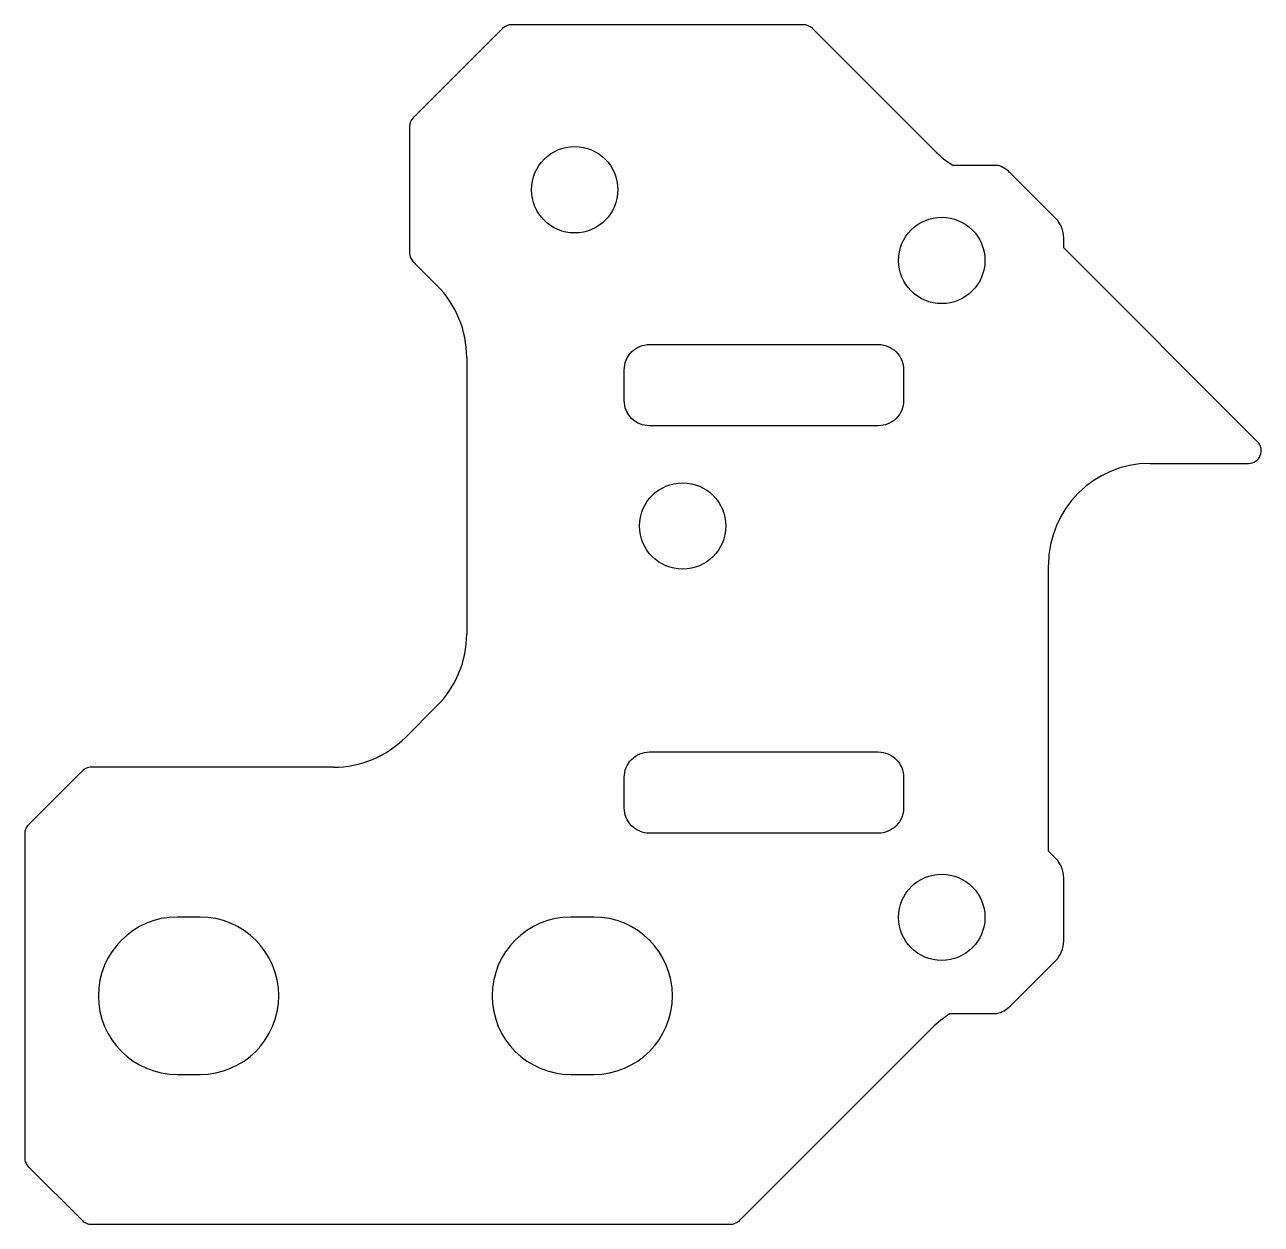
# Model space of a CAD drawing. Header units: millimetres. Extents: x 11.6 to 60.3, y -112.5 to -65.3.
import ezdxf

# ---------------------------------------------------------------- set-up
doc = ezdxf.new("R2010")
doc.units = ezdxf.units.MM
doc.layers.get('0').update_dxf_attribs({"linetype": 'CONTINUOUS'})

msp = doc.modelspace()

# ---------------------------------------------------------------- linework, layer by layer
for p, q in [((30.411, -65.406), (26.896, -68.921)), ((42.252, -65.26), (30.764, -65.26)), ((47.428, -70.228), (42.606, -65.406)), ((26.75, -69.274), (26.75, -74.246)), ((49.918, -70.8), (48.149, -70.8)), ((52.178, -72.88), (50.371, -71.073)), ((52.5, -74.05), (52.5, -73.657)), ((60.132, -81.682), (52.5, -74.05)), ((26.896, -74.599), (27.828, -75.531)), ((29, -78.359), (29, -89.257)), ((55.9, -82.536), (59.779, -82.536)), ((51.9, -97.802), (51.9, -86.536)), ((27.828, -92.086), (26.586, -93.328)), ((13.868, -94.646), (11.746, -96.768)), ((23.757, -94.5), (14.221, -94.5)), ((11.6, -97.121), (11.6, -109.879)), ((52.178, -98.08), (51.9, -97.802)), ((52.5, -101.343), (52.5, -98.857)), ((50.389, -103.909), (52.178, -102.12)), ((48.036, -104.2), (49.872, -104.2)), ((39.732, -112.354), (47.314, -104.772)), ((11.746, -110.232), (13.868, -112.354)), ((14.221, -112.5), (39.379, -112.5))]:
    msp.add_line(p, q)
for points in [[(35.2, -80.054), (35.2, -78.854, -0.414214), (36.2, -77.854), (45.2, -77.854, -0.414214), (46.2, -78.854), (46.2, -80.054, -0.414214), (45.2, -81.054), (36.2, -81.054, -0.414214)], [(45.2, -97.1), (36.2, -97.1, -0.414214), (35.2, -96.1), (35.2, -94.9, -0.414214), (36.2, -93.9), (45.2, -93.9, -0.414214), (46.2, -94.9), (46.2, -96.1, -0.414214)], [(18.5, -106.6, 1), (18.5, -100.4), (17.6, -100.4, 1), (17.6, -106.6)], [(33.1, -100.4, 1), (33.1, -106.6), (34, -106.6, 1), (34, -100.4)]]:
    msp.add_lwpolyline(points, format="xyb", close=True)
for centre in [(33.25, -71.76), (47.7, -74.543), (37.5, -85), (47.7, -100.411)]:
    msp.add_circle(centre, 1.7)
for centre, radius, start, end in [((30.764, -65.76), 0.5, 90, 135), ((42.252, -65.76), 0.5, 45, 90), ((27.25, -69.274), 0.5, 135, 180), ((50.256, -67.4), 4, 225, 238.2117), ((49.594, -71.851), 1.1, 45, 72.8284), ((51.4, -73.657), 1.1, 0, 45), ((27.25, -74.246), 0.5, 180, 225), ((25, -78.359), 4, 0, 45), ((59.779, -82.036), 0.5, -90, 45), ((55.9, -86.536), 4, 90, 180), ((25, -89.257), 4, -45, 0), ((23.757, -90.5), 4, 270, 315), ((51.4, -98.857), 1.1, 0, 45), ((51.4, -101.343), 1.1, -45, 0), ((49.611, -103.131), 1.1, 283.7444, 315), ((50.143, -107.6), 4, 121.7883, 135), ((39.379, -112), 0.5, 270, 315)]:
    msp.add_arc(centre, radius, start, end)
for points in [[(14.221, -94.5), (14.155, -94.5), (14.089, -94.513), (13.968, -94.564), (13.914, -94.601), (13.868, -94.646)], [(11.746, -96.768), (11.699, -96.815), (11.662, -96.871), (11.613, -96.992), (11.6, -97.056), (11.6, -97.121)], [(11.6, -109.879), (11.6, -109.945), (11.613, -110.011), (11.664, -110.132), (11.701, -110.186), (11.746, -110.232)], [(13.868, -112.354), (13.915, -112.401), (13.971, -112.438), (14.092, -112.487), (14.156, -112.5), (14.221, -112.5)]]:
    msp.add_open_spline(points, degree=3, knots=[-0.03939569, -0.03939569, -0.03939569, -0.03939569, -0.01946879, -0.01946879, 0, 0, 0, 0])

doc.saveas('drawing.dxf')
